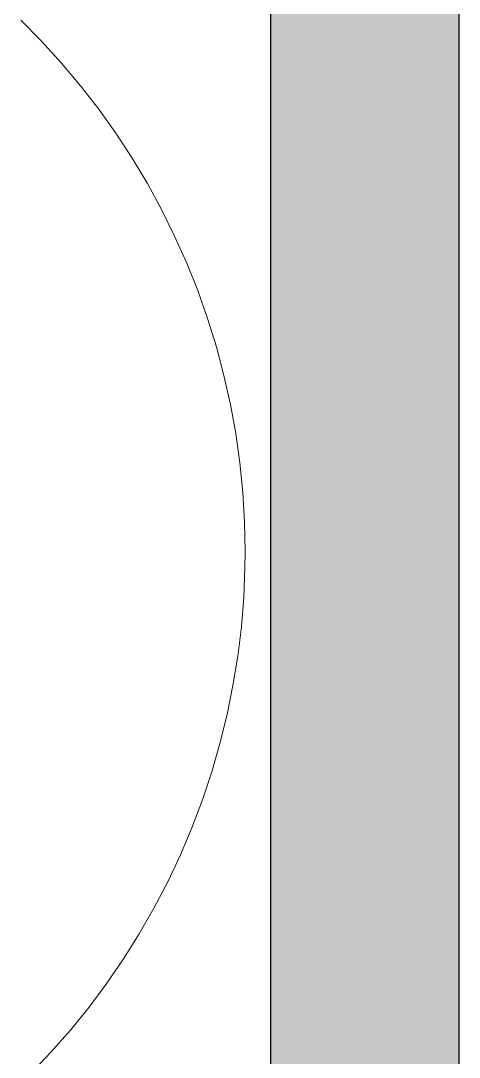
# Model space of a CAD drawing. Header units: millimetres. Extents: x 79795 to 317870, y -36033 to 97293.
# Drawn here: x 172764 to 173001, y 12033 to 12592 of the extents above; entities that cross this region are included whole.
import ezdxf

# ---------------------------------------------------------------- set-up
doc = ezdxf.new("R2010")
doc.units = ezdxf.units.MM
doc.header["$MEASUREMENT"] = 0
for name, color, linetype, lineweight in [('CSM-STL-XX-ZZ-M3-A-XXXX-00001_detached _19_04_21__rvt-1-Level 4$0$A-WALL-PATT', 7, 'CONTINUOUS', 9), ('CSM-STL-XX-ZZ-M3-A-XXXX-00001_detached _19_04_21__rvt-1-Level 4$0$I-WALL', 7, 'CONTINUOUS', 9), ('I-FURN', 8, 'CONTINUOUS', 9)]:
    doc.layers.add(name, color=color, linetype=linetype, lineweight=lineweight)

msp = doc.modelspace()

# ---------------------------------------------------------------- hatches: boundary and pattern name
at = {"layer": 'CSM-STL-XX-ZZ-M3-A-XXXX-00001_detached _19_04_21__rvt-1-Level 4$0$A-WALL-PATT'}
msp.add_hatch(color=256, dxfattribs=at).paths.add_polyline_path([(173000.83, 9369.33), (173000.83, 13505.33), (172898.83, 13505.33), (172898.83, 9369.33), (172938.59, 9369.33)], flags=0)

# ---------------------------------------------------------------- linework, layer by layer
at = {"layer": 'CSM-STL-XX-ZZ-M3-A-XXXX-00001_detached _19_04_21__rvt-1-Level 4$0$I-WALL', "lineweight": 30}
for p, q in [((172898.83, 13505.33), (172898.83, 9369.33)), ((173000.83, 9369.33), (173000.83, 13505.33))]:
    msp.add_line(p, q, dxfattribs=at)
at = {"layer": 'I-FURN'}
for p, q in [((172775.03, 12581.14), (172763.78, 12592.52)), ((172785.82, 12569.33), (172775.03, 12581.14)), ((172796.12, 12557.09), (172785.82, 12569.33)), ((172805.93, 12544.45), (172796.12, 12557.09)), ((172815.23, 12531.43), (172805.93, 12544.45)), ((172824, 12518.05), (172815.23, 12531.43)), ((172832.22, 12504.33), (172824, 12518.05)), ((172839.89, 12490.29), (172832.22, 12504.33)), ((172846.99, 12475.95), (172839.89, 12490.29)), ((172853.52, 12461.34), (172846.99, 12475.95)), ((172859.45, 12446.48), (172853.52, 12461.34)), ((172864.79, 12431.4), (172859.45, 12446.48)), ((172869.52, 12416.12), (172864.79, 12431.4)), ((172873.63, 12400.66), (172869.52, 12416.12)), ((172877.12, 12385.04), (172873.63, 12400.66)), ((172879.98, 12369.3), (172877.12, 12385.04)), ((172882.22, 12353.46), (172879.98, 12369.3)), ((172883.81, 12337.54), (172882.22, 12353.46)), ((172884.77, 12321.57), (172883.81, 12337.54)), ((172885.09, 12305.57), (172884.77, 12321.57)), ((172885, 12296.94), (172885.09, 12305.57)), ((172884.33, 12280.95), (172885, 12296.94)), ((172883.03, 12265.01), (172884.33, 12280.95)), ((172881.09, 12249.13), (172883.03, 12265.01)), ((172878.52, 12233.34), (172881.09, 12249.13)), ((172875.31, 12217.66), (172878.52, 12233.34)), ((172871.49, 12202.13), (172875.31, 12217.66)), ((172867.04, 12186.76), (172871.49, 12202.13)), ((172861.98, 12171.58), (172867.04, 12186.76)), ((172856.32, 12156.61), (172861.98, 12171.58)), ((172850.07, 12141.89), (172856.32, 12156.61)), ((172843.23, 12127.42), (172850.07, 12141.89)), ((172835.82, 12113.24), (172843.23, 12127.42)), ((172827.85, 12099.37), (172835.82, 12113.24)), ((172819.33, 12085.83), (172827.85, 12099.37)), ((172810.27, 12072.64), (172819.33, 12085.83)), ((172800.7, 12059.82), (172810.27, 12072.64)), ((172790.62, 12047.4), (172800.7, 12059.82)), ((172780.05, 12035.39), (172790.62, 12047.4)), ((172769.01, 12023.81), (172780.05, 12035.39))]:
    msp.add_line(p, q, dxfattribs=at)

doc.saveas('drawing.dxf')
